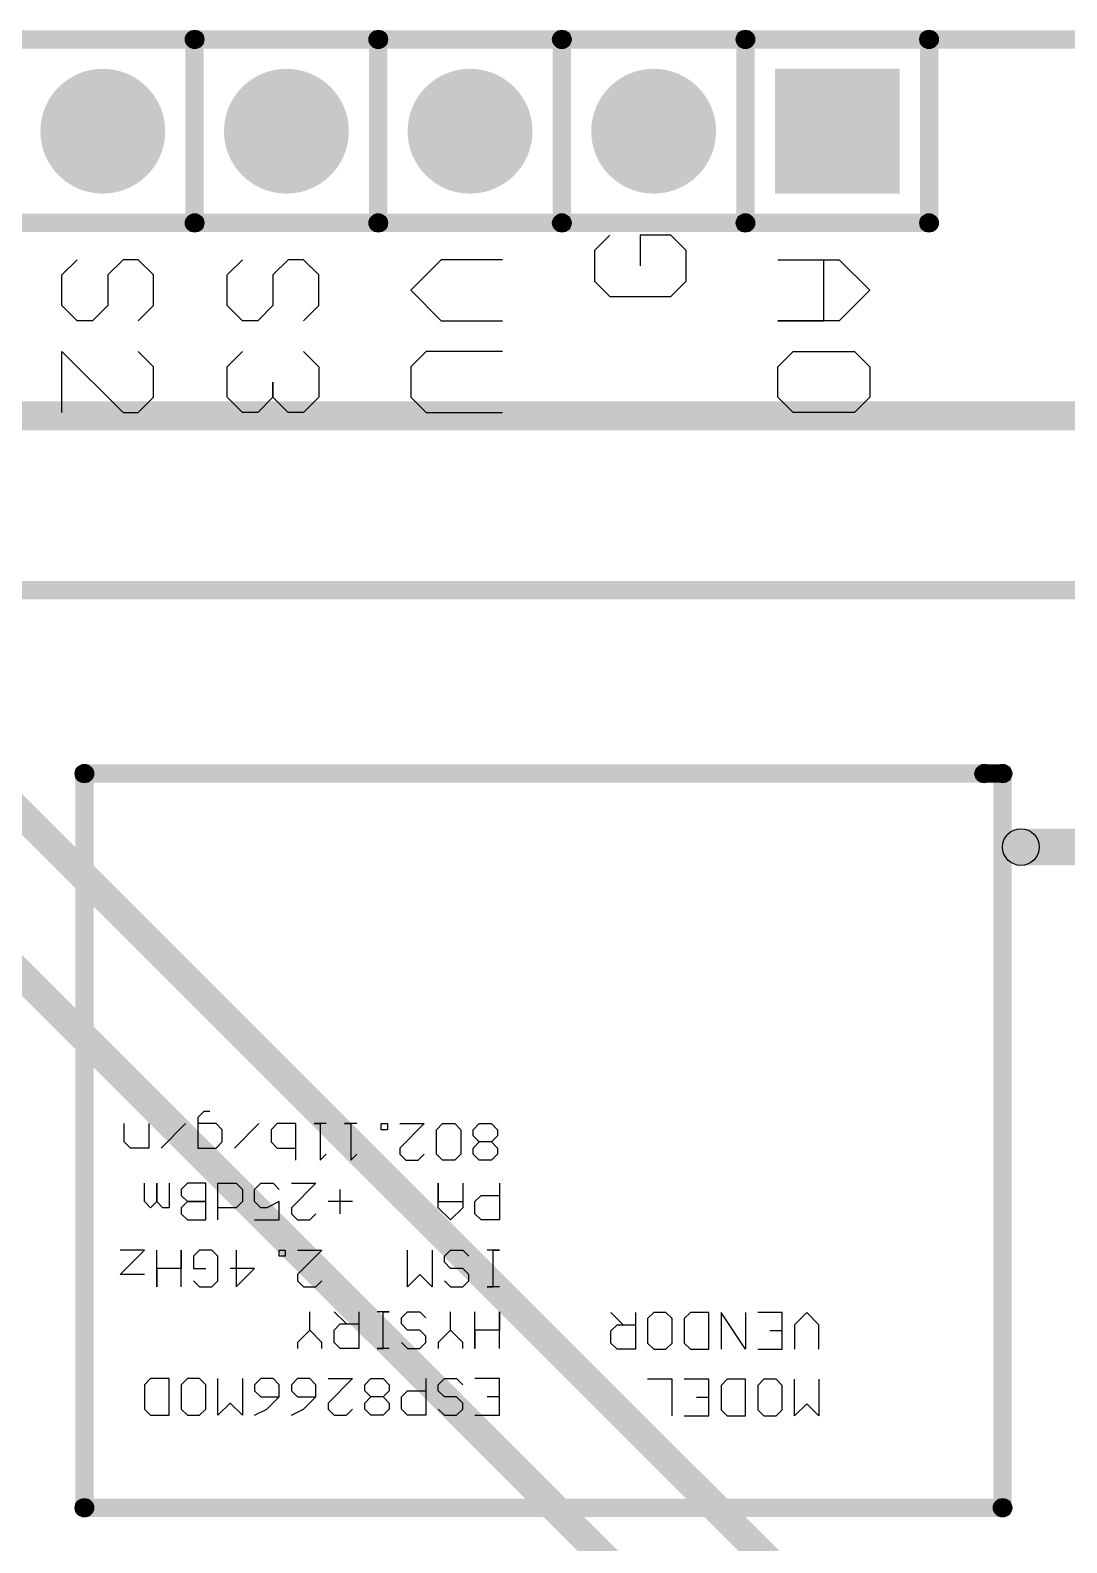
# Model space of a CAD drawing. Header units: millimetres. Extents: x 1.24 to 8.03, y 2.12 to 7.05.
# Drawn here: x 2.868 to 3.433, y 2.654 to 3.478 of the extents above; entities that cross this region are included whole.
import ezdxf

# ---------------------------------------------------------------- set-up
doc = ezdxf.new("R2010")
doc.units = ezdxf.units.MM
doc.header["$MEASUREMENT"] = 0
for name, color, linetype in [('BottomLayer', 5, 'Continuous'), ('BottomSolder', 6, 'Continuous'), ('MultiLayer', 9, 'Continuous'), ('PadHoleLayer', 156, 'Continuous'), ('TopLayer', 1, 'Continuous'), ('TopOverlay', 2, 'Continuous'), ('TopSolder', 216, 'Continuous')]:
    doc.layers.add(name, color=color, linetype=linetype)

# ---------------------------------------------------------------- blocks, each defined once
blk = doc.blocks.new('NODEMCU_V3_LOLIN_3')
at = {"layer": 'BottomLayer'}
blk.add_hatch(color=5, dxfattribs=at).paths.add_polyline_path([(-0.58, 0.73), (-0.52, 0.73), (-0.52, 0.67), (-0.58, 0.67)])
h = blk.add_hatch(color=5, dxfattribs=at)
edge = h.paths.add_edge_path()
edge.add_arc((-0.55, 0.6), 0.03, 0, 360)
h = blk.add_hatch(color=5, dxfattribs=at)
edge = h.paths.add_edge_path()
edge.add_arc((-0.55, 0.5), 0.03, 0, 360)
h = blk.add_hatch(color=5, dxfattribs=at)
edge = h.paths.add_edge_path()
edge.add_arc((-0.55, 0.4), 0.03, 0, 360)
h = blk.add_hatch(color=5, dxfattribs=at)
edge = h.paths.add_edge_path()
edge.add_arc((-0.55, 0.3), 0.03, 0, 360)
at = {"layer": 'BottomSolder'}
blk.add_hatch(color=6, dxfattribs=at).paths.add_polyline_path([(-0.584, 0.734), (-0.516, 0.734), (-0.516, 0.666), (-0.584, 0.666)])
h = blk.add_hatch(color=6, dxfattribs=at)
edge = h.paths.add_edge_path()
edge.add_arc((-0.55, 0.6), 0.034, 0, 360)
h = blk.add_hatch(color=6, dxfattribs=at)
edge = h.paths.add_edge_path()
edge.add_arc((-0.55, 0.5), 0.034, 0, 360)
h = blk.add_hatch(color=6, dxfattribs=at)
edge = h.paths.add_edge_path()
edge.add_arc((-0.55, 0.4), 0.034, 0, 360)
h = blk.add_hatch(color=6, dxfattribs=at)
edge = h.paths.add_edge_path()
edge.add_arc((-0.55, 0.3), 0.034, 0, 360)
at = {"layer": 'MultiLayer'}
blk.add_hatch(color=9, dxfattribs=at).paths.add_polyline_path([(-0.58, 0.73), (-0.52, 0.73), (-0.52, 0.67), (-0.58, 0.67)])
h = blk.add_hatch(color=9, dxfattribs=at)
edge = h.paths.add_edge_path()
edge.add_arc((-0.55, 0.6), 0.03, 0, 360)
h = blk.add_hatch(color=9, dxfattribs=at)
edge = h.paths.add_edge_path()
edge.add_arc((-0.55, 0.5), 0.03, 0, 360)
h = blk.add_hatch(color=9, dxfattribs=at)
edge = h.paths.add_edge_path()
edge.add_arc((-0.55, 0.4), 0.03, 0, 360)
h = blk.add_hatch(color=9, dxfattribs=at)
edge = h.paths.add_edge_path()
edge.add_arc((-0.55, 0.3), 0.03, 0, 360)
at = {"layer": 'PadHoleLayer'}
h = blk.add_hatch(color=156, dxfattribs=at)
edge = h.paths.add_edge_path()
edge.add_arc((-0.55, 0.7), 0.018, 0, 360)
h = blk.add_hatch(color=156, dxfattribs=at)
edge = h.paths.add_edge_path()
edge.add_arc((-0.55, 0.6), 0.018, 0, 360)
h = blk.add_hatch(color=156, dxfattribs=at)
edge = h.paths.add_edge_path()
edge.add_arc((-0.55, 0.5), 0.018, 0, 360)
h = blk.add_hatch(color=156, dxfattribs=at)
edge = h.paths.add_edge_path()
edge.add_arc((-0.55, 0.4), 0.018, 0, 360)
h = blk.add_hatch(color=156, dxfattribs=at)
edge = h.paths.add_edge_path()
edge.add_arc((-0.55, 0.3), 0.018, 0, 360)
at = {"layer": 'TopLayer'}
blk.add_hatch(color=1, dxfattribs=at).paths.add_polyline_path([(-0.58, 0.73), (-0.52, 0.73), (-0.52, 0.67), (-0.58, 0.67)])
h = blk.add_hatch(color=1, dxfattribs=at)
edge = h.paths.add_edge_path()
edge.add_arc((-0.55, 0.6), 0.03, 0, 360)
h = blk.add_hatch(color=1, dxfattribs=at)
edge = h.paths.add_edge_path()
edge.add_arc((-0.55, 0.5), 0.03, 0, 360)
h = blk.add_hatch(color=1, dxfattribs=at)
edge = h.paths.add_edge_path()
edge.add_arc((-0.55, 0.4), 0.03, 0, 360)
h = blk.add_hatch(color=1, dxfattribs=at)
edge = h.paths.add_edge_path()
edge.add_arc((-0.55, 0.3), 0.03, 0, 360)
at = {"layer": 'TopOverlay'}
for points in [[(-0.295, 0.21), (-0.305, 0.21), (-0.305, 1.1), (-0.295, 1.1)], [(-0.595, 0.75), (-0.605, 0.75), (-0.605, 1.03), (-0.595, 1.03)], [(-0.15, 0.8), (-0.17, 0.8), (-0.17, 1), (-0.15, 1)], [(0.2, 0.795), (0.2, 0.785), (-0.2, 0.785), (-0.2, 0.795)], [(-0.195, 0.78), (-0.205, 0.78), (-0.205, 0.79), (-0.195, 0.79)], [(0.205, 0.29), (0.195, 0.29), (0.195, 0.79), (0.205, 0.79)], [(-0.195, 0.29), (-0.205, 0.29), (-0.205, 0.78), (-0.195, 0.78)], [(-0.595, -0.75), (-0.605, -0.75), (-0.605, 0.75), (-0.595, 0.75)], [(-0.5, 0.755), (-0.5, 0.745), (-0.6, 0.745), (-0.6, 0.755)], [(-0.495, -0.75), (-0.505, -0.75), (-0.505, 0.75), (-0.495, 0.75)], [(-0.5, 0.655), (-0.5, 0.645), (-0.6, 0.645), (-0.6, 0.655)], [(-0.5, 0.555), (-0.5, 0.545), (-0.6, 0.545), (-0.6, 0.555)], [(-0.5, 0.455), (-0.5, 0.445), (-0.6, 0.445), (-0.6, 0.455)], [(-0.5, 0.355), (-0.5, 0.345), (-0.6, 0.345), (-0.6, 0.355)], [(0.2, 0.295), (0.2, 0.285), (-0.2, 0.285), (-0.2, 0.295)]]:
    blk.add_hatch(color=2, dxfattribs=at).paths.add_polyline_path(points)
h = blk.add_hatch(color=2, dxfattribs=at)
edge = h.paths.add_edge_path()
edge.add_arc((-0.16, 0.8), 0.01, 0, 360)
h = blk.add_hatch(color=2, dxfattribs=at)
edge = h.paths.add_edge_path()
edge.add_arc((-0.2, 0.79), 0.005, 0, 360)
h = blk.add_hatch(color=2, dxfattribs=at)
edge = h.paths.add_edge_path()
edge.add_arc((-0.2, 0.79), 0.005, 0, 360)
h = blk.add_hatch(color=2, dxfattribs=at)
edge = h.paths.add_edge_path()
edge.add_arc((0.2, 0.79), 0.005, 0, 360)
h = blk.add_hatch(color=2, dxfattribs=at)
edge = h.paths.add_edge_path()
edge.add_arc((0.2, 0.79), 0.005, 0, 360)
h = blk.add_hatch(color=2, dxfattribs=at)
edge = h.paths.add_edge_path()
edge.add_arc((-0.2, 0.78), 0.005, 0, 360)
h = blk.add_hatch(color=2, dxfattribs=at)
edge = h.paths.add_edge_path()
edge.add_arc((-0.2, 0.78), 0.005, 0, 360)
h = blk.add_hatch(color=2, dxfattribs=at)
edge = h.paths.add_edge_path()
edge.add_arc((-0.6, 0.75), 0.005, 0, 360)
h = blk.add_hatch(color=2, dxfattribs=at)
edge = h.paths.add_edge_path()
edge.add_arc((-0.6, 0.75), 0.005, 0, 360)
h = blk.add_hatch(color=2, dxfattribs=at)
edge = h.paths.add_edge_path()
edge.add_arc((-0.6, 0.75), 0.005, 0, 360)
h = blk.add_hatch(color=2, dxfattribs=at)
edge = h.paths.add_edge_path()
edge.add_arc((-0.5, 0.75), 0.005, 0, 360)
h = blk.add_hatch(color=2, dxfattribs=at)
edge = h.paths.add_edge_path()
edge.add_arc((-0.5, 0.75), 0.005, 0, 360)
h = blk.add_hatch(color=2, dxfattribs=at)
edge = h.paths.add_edge_path()
edge.add_arc((-0.6, 0.65), 0.005, 0, 360)
h = blk.add_hatch(color=2, dxfattribs=at)
edge = h.paths.add_edge_path()
edge.add_arc((-0.5, 0.65), 0.005, 0, 360)
h = blk.add_hatch(color=2, dxfattribs=at)
edge = h.paths.add_edge_path()
edge.add_arc((-0.6, 0.55), 0.005, 0, 360)
h = blk.add_hatch(color=2, dxfattribs=at)
edge = h.paths.add_edge_path()
edge.add_arc((-0.5, 0.55), 0.005, 0, 360)
h = blk.add_hatch(color=2, dxfattribs=at)
edge = h.paths.add_edge_path()
edge.add_arc((-0.6, 0.45), 0.005, 0, 360)
h = blk.add_hatch(color=2, dxfattribs=at)
edge = h.paths.add_edge_path()
edge.add_arc((-0.5, 0.45), 0.005, 0, 360)
h = blk.add_hatch(color=2, dxfattribs=at)
edge = h.paths.add_edge_path()
edge.add_arc((-0.6, 0.35), 0.005, 0, 360)
h = blk.add_hatch(color=2, dxfattribs=at)
edge = h.paths.add_edge_path()
edge.add_arc((-0.5, 0.35), 0.005, 0, 360)
h = blk.add_hatch(color=2, dxfattribs=at)
edge = h.paths.add_edge_path()
edge.add_arc((-0.2, 0.29), 0.005, 0, 360)
h = blk.add_hatch(color=2, dxfattribs=at)
edge = h.paths.add_edge_path()
edge.add_arc((-0.2, 0.29), 0.005, 0, 360)
h = blk.add_hatch(color=2, dxfattribs=at)
edge = h.paths.add_edge_path()
edge.add_arc((0.2, 0.29), 0.005, 0, 360)
h = blk.add_hatch(color=2, dxfattribs=at)
edge = h.paths.add_edge_path()
edge.add_arc((0.2, 0.29), 0.005, 0, 360)
at = {"layer": 'TopSolder'}
blk.add_hatch(color=216, dxfattribs=at).paths.add_polyline_path([(-0.584, 0.734), (-0.516, 0.734), (-0.516, 0.666), (-0.584, 0.666)])
h = blk.add_hatch(color=216, dxfattribs=at)
edge = h.paths.add_edge_path()
edge.add_arc((-0.55, 0.6), 0.034, 0, 360)
h = blk.add_hatch(color=216, dxfattribs=at)
edge = h.paths.add_edge_path()
edge.add_arc((-0.55, 0.5), 0.034, 0, 360)
h = blk.add_hatch(color=216, dxfattribs=at)
edge = h.paths.add_edge_path()
edge.add_arc((-0.55, 0.4), 0.034, 0, 360)
h = blk.add_hatch(color=216, dxfattribs=at)
edge = h.paths.add_edge_path()
edge.add_arc((-0.55, 0.3), 0.034, 0, 360)
at = {"layer": 'TopOverlay'}
for p, q in [((-0.48, 0.70102), (-0.46334, 0.71768)), ((-0.46334, 0.71768), (-0.44668, 0.70102)), ((-0.43002, 0.70935), (-0.42169, 0.71768)), ((-0.42169, 0.71768), (-0.40502, 0.71768)), ((-0.40502, 0.71768), (-0.39669, 0.70935)), ((-0.43002, 0.67603), (-0.43002, 0.70935)), ((-0.39669, 0.70935), (-0.39669, 0.67603)), ((-0.48, 0.6677), (-0.48, 0.70102)), ((-0.44668, 0.70102), (-0.44668, 0.6677)), ((-0.44668, 0.69269), (-0.48, 0.69269)), ((-0.44668, 0.6677), (-0.44668, 0.69269)), ((0.10026, 0.69), (0.0936, 0.68334)), ((0.11359, 0.69), (0.10026, 0.69)), ((0.13, 0.69), (0.14999, 0.69)), ((0.14999, 0.69), (0.14333, 0.68334)), ((-0.42169, 0.6677), (-0.43002, 0.67603)), ((-0.39669, 0.67603), (-0.40502, 0.6677)), ((0.0936, 0.68334), (0.10026, 0.67667)), ((0.10026, 0.67667), (0.11359, 0.67667)), ((0.14999, 0.67667), (0.13, 0.67667)), ((0.14333, 0.68334), (0.14999, 0.67667)), ((-0.40502, 0.6677), (-0.42169, 0.6677)), ((0.11359, 0.67001), (0.0936, 0.67001)), ((0.0936, 0.67001), (0.0936, 0.65668)), ((0.1036, 0.67001), (0.1036, 0.66334)), ((0.11359, 0.65668), (0.11359, 0.67001)), ((0.13333, 0.67001), (0.13, 0.66667)), ((0.14666, 0.67001), (0.13333, 0.67001)), ((0.14999, 0.66667), (0.14666, 0.67001)), ((0.13, 0.66667), (0.13, 0.66001)), ((0.13, 0.66001), (0.13333, 0.65668)), ((0.14666, 0.65668), (0.14999, 0.66001)), ((0.14999, 0.66001), (0.14999, 0.66667)), ((0.13333, 0.65668), (0.14666, 0.65668)), ((0.0936, 0.65001), (0.11359, 0.65001)), ((0.11359, 0.65001), (0.0936, 0.63668)), ((0.14999, 0.65001), (0.13, 0.65001)), ((0.13, 0.65001), (0.13, 0.64002)), ((0.14999, 0.64002), (0.14999, 0.65001)), ((0.0936, 0.63668), (0.11359, 0.63668)), ((0.13, 0.64002), (0.13333, 0.63668)), ((0.13333, 0.63668), (0.14666, 0.63668)), ((0.14666, 0.63668), (0.14999, 0.64002)), ((0.11359, 0.63002), (0.0936, 0.63002)), ((0.0936, 0.63002), (0.0936, 0.62002)), ((0.11359, 0.62002), (0.11359, 0.63002)), ((0.14999, 0.63002), (0.13, 0.63002)), ((0.13, 0.63002), (0.13, 0.61669)), ((0.14, 0.63002), (0.14, 0.62335)), ((0.14999, 0.61669), (0.14999, 0.63002)), ((0.0936, 0.62002), (0.09693, 0.61669)), ((0.11026, 0.61669), (0.11359, 0.62002)), ((-0.48499, 0.6177), (-0.49332, 0.60937)), ((-0.46833, 0.6177), (-0.48499, 0.6177)), ((-0.46, 0.60937), (-0.46833, 0.6177)), ((0.09693, 0.61003), (0.0936, 0.60669)), ((0.09693, 0.61669), (0.11026, 0.61669)), ((0.11026, 0.61003), (0.09693, 0.61003)), ((0.11359, 0.60669), (0.11026, 0.61003)), ((0.14999, 0.61003), (0.13, 0.61003)), ((0.13, 0.61003), (0.13, 0.5967)), ((-0.49332, 0.60937), (-0.49332, 0.59271)), ((-0.46, 0.57605), (-0.46, 0.60937)), ((0.0936, 0.60669), (0.0936, 0.60003)), ((0.11359, 0.60003), (0.11359, 0.60669)), ((0.0936, 0.60003), (0.09693, 0.5967)), ((0.09693, 0.5967), (0.11026, 0.5967)), ((0.11026, 0.5967), (0.11359, 0.60003)), ((-0.49332, 0.59271), (-0.47666, 0.59271)), ((0.0936, 0.59003), (0.11359, 0.59003)), ((0.10026, 0.58004), (0.10026, 0.59003)), ((0.11359, 0.59003), (0.11359, 0.58004)), ((0.10026, 0.58337), (0.0936, 0.5767)), ((0.1036, 0.5767), (0.10026, 0.58004)), ((0.11359, 0.58004), (0.11026, 0.5767)), ((-0.49332, 0.57605), (-0.48499, 0.56772)), ((-0.46833, 0.56772), (-0.46, 0.57605)), ((0.11026, 0.5767), (0.1036, 0.5767)), ((-0.48499, 0.56772), (-0.46833, 0.56772)), ((-0.48, 0.51768), (-0.48, 0.48436)), ((-0.44668, 0.48436), (-0.44668, 0.51768)), ((-0.43002, 0.51768), (-0.43002, 0.47603)), ((-0.39669, 0.47603), (-0.39669, 0.51768)), ((-0.0093, 0.51167), (-0.00597, 0.515)), ((-0.0093, 0.505), (-0.0093, 0.51167)), ((-0.00597, 0.515), (-0.00264, 0.515)), ((-0.00264, 0.515), (0.0007, 0.51167)), ((0.0007, 0.51167), (0.00403, 0.515)), ((0.0007, 0.51167), (0.0007, 0.505)), ((0.00403, 0.515), (0.00736, 0.515)), ((0.00736, 0.515), (0.01069, 0.51167)), ((0.01069, 0.51167), (0.01069, 0.505)), ((0.0232, 0.516), (0.04319, 0.516)), ((0.02986, 0.506), (0.02986, 0.516)), ((0.04319, 0.516), (0.04319, 0.506)), ((0.0596, 0.51267), (0.0596, 0.516)), ((0.0596, 0.516), (0.0596, 0.50934)), ((0.07959, 0.51267), (0.0596, 0.51267)), ((0.07959, 0.516), (0.07959, 0.50934)), ((0.07959, 0.50934), (0.07959, 0.51267)), ((0.11319, 0.516), (0.0932, 0.516)), ((0.0932, 0.516), (0.1032, 0.516)), ((0.1032, 0.516), (0.1032, 0.50267)), ((0.14959, 0.516), (0.1296, 0.516)), ((0.1296, 0.516), (0.1296, 0.50267)), ((0.1396, 0.516), (0.1396, 0.50934)), ((0.14959, 0.50267), (0.14959, 0.516)), ((-0.00597, 0.50167), (-0.0093, 0.505)), ((0.0007, 0.505), (-0.00264, 0.50167)), ((0.00403, 0.50167), (0.0007, 0.505)), ((0.01069, 0.505), (0.00736, 0.50167)), ((0.0332, 0.50267), (0.02986, 0.506)), ((0.04319, 0.506), (0.03986, 0.50267)), ((-0.0093, 0.49167), (-0.00597, 0.49501)), ((-0.00264, 0.50167), (-0.00597, 0.50167)), ((-0.00597, 0.49501), (0.00736, 0.49501)), ((0.00736, 0.50167), (0.00403, 0.50167)), ((0.00736, 0.49501), (0.01069, 0.49167)), ((0.0232, 0.49601), (0.03653, 0.49601)), ((0.03986, 0.50267), (0.0332, 0.50267)), ((0.0332, 0.48268), (0.0332, 0.49601)), ((0.03653, 0.49601), (0.04319, 0.48934)), ((0.0596, 0.49601), (0.06293, 0.49934)), ((0.0596, 0.48934), (0.0596, 0.49601)), ((0.07293, 0.49934), (0.0696, 0.49601)), ((0.0696, 0.49601), (0.0696, 0.48934)), ((0.07626, 0.49934), (0.07293, 0.49934)), ((0.07959, 0.49601), (0.07626, 0.49934)), ((0.07959, 0.48934), (0.07959, 0.49601)), ((0.11319, 0.50267), (0.0932, 0.50267)), ((0.1032, 0.50267), (0.11319, 0.50267)), ((0.10986, 0.49601), (0.1032, 0.48934)), ((0.11319, 0.49601), (0.10986, 0.49601)), ((0.1296, 0.49267), (0.13293, 0.49601)), ((0.14293, 0.49601), (0.1396, 0.49267)), ((0.14626, 0.49601), (0.14293, 0.49601)), ((0.14959, 0.49267), (0.14626, 0.49601)), ((-0.0093, 0.48501), (-0.0093, 0.49167)), ((0.01069, 0.49167), (0.01069, 0.48501)), ((0.04319, 0.48934), (0.03653, 0.48268)), ((0.06293, 0.48601), (0.0596, 0.48934)), ((0.0696, 0.48934), (0.06626, 0.48601)), ((0.07626, 0.48601), (0.07959, 0.48934)), ((0.1032, 0.48934), (0.0932, 0.48934)), ((0.1032, 0.48934), (0.10986, 0.48268)), ((0.1296, 0.48601), (0.1296, 0.49267)), ((0.1396, 0.49267), (0.1396, 0.48601)), ((0.14959, 0.48601), (0.14959, 0.49267)), ((-0.48, 0.48436), (-0.46334, 0.4677)), ((-0.46334, 0.4677), (-0.44668, 0.48436)), ((-0.00597, 0.48168), (-0.0093, 0.48501)), ((0.00736, 0.48168), (-0.00597, 0.48168)), ((0.01069, 0.48501), (0.00736, 0.48168)), ((0.03653, 0.48268), (0.0232, 0.48268)), ((0.0232, 0.48268), (0.0332, 0.48268)), ((0.0596, 0.47935), (0.07959, 0.47935)), ((0.06626, 0.48601), (0.06293, 0.48601)), ((0.07959, 0.47935), (0.07293, 0.47268)), ((0.10986, 0.48268), (0.11319, 0.48268)), ((0.13293, 0.48268), (0.1296, 0.48601)), ((0.13626, 0.48268), (0.13293, 0.48268)), ((0.1396, 0.48601), (0.13626, 0.48268)), ((0.14626, 0.48268), (0.14959, 0.48601)), ((-0.43002, 0.47603), (-0.42169, 0.4677)), ((-0.40502, 0.4677), (-0.39669, 0.47603)), ((-0.0093, 0.46168), (-0.0093, 0.47501)), ((-0.0093, 0.47501), (0.00403, 0.46168)), ((0.01069, 0.47168), (0.00736, 0.47501)), ((0.01069, 0.46502), (0.01069, 0.47168)), ((0.07293, 0.47268), (0.07959, 0.46602)), ((0.0932, 0.47268), (0.09653, 0.47601)), ((0.0932, 0.46602), (0.0932, 0.47268)), ((0.10653, 0.47601), (0.1032, 0.47268)), ((0.1032, 0.47268), (0.1032, 0.46602)), ((0.10986, 0.47601), (0.10653, 0.47601)), ((0.11319, 0.47268), (0.10986, 0.47601)), ((0.11319, 0.46602), (0.11319, 0.47268)), ((0.1296, 0.47601), (0.14959, 0.47601)), ((0.13626, 0.46602), (0.13626, 0.47601)), ((0.14959, 0.47601), (0.14959, 0.46602)), ((-0.42169, 0.4677), (-0.40502, 0.4677)), ((0.00403, 0.46168), (0.00736, 0.46168)), ((0.00736, 0.46168), (0.01069, 0.46502)), ((0.07959, 0.46602), (0.0596, 0.46602)), ((0.09653, 0.46268), (0.0932, 0.46602)), ((0.09986, 0.46268), (0.09653, 0.46268)), ((0.1032, 0.46602), (0.09986, 0.46268)), ((0.10986, 0.46268), (0.11319, 0.46602)), ((0.1396, 0.46268), (0.13626, 0.46602)), ((0.14626, 0.46268), (0.1396, 0.46268)), ((0.14959, 0.46602), (0.14626, 0.46268)), ((-0.0093, 0.45502), (-0.00597, 0.45502)), ((-0.0093, 0.45169), (-0.0093, 0.45502)), ((-0.00597, 0.45502), (-0.00597, 0.45169)), ((0.0932, 0.45269), (0.0932, 0.45602)), ((0.0932, 0.45602), (0.0932, 0.44936)), ((0.11319, 0.45602), (0.11319, 0.44936)), ((0.1296, 0.45269), (0.13293, 0.45602)), ((0.13293, 0.45602), (0.13626, 0.45602)), ((0.13626, 0.45602), (0.1396, 0.45269)), ((0.1396, 0.45269), (0.14293, 0.45602)), ((0.14293, 0.45602), (0.14626, 0.45602)), ((0.14626, 0.45602), (0.14959, 0.45269)), ((-0.00597, 0.45169), (-0.0093, 0.45169)), ((0.11319, 0.45269), (0.0932, 0.45269)), ((0.11319, 0.44936), (0.11319, 0.45269)), ((0.1296, 0.44602), (0.1296, 0.45269)), ((0.13293, 0.44269), (0.1296, 0.44602)), ((0.1396, 0.44602), (0.13626, 0.44269)), ((0.1396, 0.45269), (0.1396, 0.44602)), ((0.14293, 0.44269), (0.1396, 0.44602)), ((0.14959, 0.44602), (0.14626, 0.44269)), ((0.14959, 0.45269), (0.14959, 0.44602)), ((-0.0093, 0.43836), (-0.0093, 0.43169)), ((0.01069, 0.43503), (0.00736, 0.43836)), ((0.0932, 0.43936), (0.11319, 0.43936)), ((0.09986, 0.42936), (0.09986, 0.43936)), ((0.11319, 0.43936), (0.11319, 0.42936)), ((0.13626, 0.44269), (0.13293, 0.44269)), ((0.14626, 0.44269), (0.14293, 0.44269)), ((-0.0093, 0.43169), (-0.0093, 0.43503)), ((-0.0093, 0.43503), (0.01069, 0.43503)), ((0.03986, 0.42936), (0.02653, 0.42936)), ((0.0332, 0.43603), (0.0332, 0.4227)), ((0.09986, 0.43269), (0.0932, 0.42603)), ((0.1032, 0.42603), (0.09986, 0.42936)), ((0.11319, 0.42936), (0.10986, 0.42603)), ((0.1296, 0.4227), (0.1296, 0.43603)), ((0.1296, 0.43603), (0.14293, 0.4227)), ((0.14959, 0.43269), (0.14626, 0.43603)), ((0.14959, 0.42603), (0.14959, 0.43269)), ((-0.0093, 0.4217), (-0.0093, 0.41503)), ((0.01069, 0.41836), (0.00736, 0.4217)), ((0.10986, 0.42603), (0.1032, 0.42603)), ((0.14293, 0.4227), (0.14626, 0.4227)), ((0.14626, 0.4227), (0.14959, 0.42603)), ((-0.47167, 0.41768), (-0.48, 0.40935)), ((-0.45501, 0.41768), (-0.47167, 0.41768)), ((-0.44668, 0.40935), (-0.45501, 0.41768)), ((-0.43002, 0.40935), (-0.42169, 0.41768)), ((-0.42169, 0.41768), (-0.40502, 0.41768)), ((-0.40502, 0.41768), (-0.39669, 0.40935)), ((-0.0093, 0.41503), (-0.0093, 0.41836)), ((-0.0093, 0.41836), (0.01069, 0.41836)), ((0.0232, 0.4027), (0.0232, 0.41603)), ((0.0232, 0.41603), (0.03653, 0.4027)), ((0.04319, 0.4127), (0.03986, 0.41603)), ((0.04319, 0.40604), (0.04319, 0.4127)), ((0.0596, 0.40604), (0.0596, 0.41936)), ((0.0596, 0.41936), (0.07293, 0.40604)), ((0.07959, 0.41603), (0.07626, 0.41936)), ((0.07959, 0.40937), (0.07959, 0.41603)), ((0.1032, 0.4127), (0.0932, 0.4127)), ((0.10986, 0.41936), (0.1032, 0.4127)), ((0.1032, 0.4127), (0.10986, 0.40604)), ((0.11319, 0.41936), (0.10986, 0.41936)), ((0.13293, 0.41603), (0.1296, 0.4127)), ((0.1296, 0.4127), (0.1296, 0.40604)), ((0.1396, 0.41603), (0.13293, 0.41603)), ((0.14626, 0.40937), (0.1396, 0.41603)), ((0.1396, 0.40604), (0.1396, 0.41603)), ((-0.48, 0.40935), (-0.48, 0.40102)), ((-0.39669, 0.40935), (-0.39669, 0.40102)), ((0.01069, 0.40504), (-0.0093, 0.40504)), ((-0.0093, 0.40504), (-0.0093, 0.39504)), ((0.00403, 0.39504), (0.00403, 0.40504)), ((0.03986, 0.4027), (0.04319, 0.40604)), ((0.07293, 0.40604), (0.07626, 0.40604)), ((0.07626, 0.40604), (0.07959, 0.40937)), ((0.10986, 0.40604), (0.11319, 0.40604)), ((0.1296, 0.40604), (0.13293, 0.4027)), ((0.13626, 0.4027), (0.1396, 0.40604)), ((0.14959, 0.4027), (0.14626, 0.40937)), ((-0.48, 0.40102), (-0.47167, 0.39269)), ((-0.39669, 0.40102), (-0.40502, 0.39269)), ((0.0232, 0.39271), (0.02653, 0.39604)), ((0.04319, 0.39604), (0.0332, 0.39604)), ((0.0332, 0.39604), (0.03653, 0.38937)), ((0.03653, 0.4027), (0.03986, 0.4027)), ((0.04319, 0.38271), (0.04319, 0.39604)), ((0.0596, 0.39937), (0.06293, 0.39937)), ((0.0596, 0.39604), (0.0596, 0.39937)), ((0.06293, 0.39604), (0.0596, 0.39604)), ((0.06293, 0.39937), (0.06293, 0.39604)), ((0.13293, 0.39604), (0.1296, 0.39271)), ((0.13293, 0.4027), (0.13626, 0.4027)), ((0.1396, 0.39604), (0.13293, 0.39604)), ((0.14626, 0.38937), (0.1396, 0.39604)), ((0.1396, 0.38604), (0.1396, 0.39604)), ((-0.47167, 0.39269), (-0.45501, 0.39269)), ((-0.45501, 0.39269), (-0.44668, 0.38436)), ((-0.40502, 0.39269), (-0.41335, 0.39269)), ((-0.41335, 0.39269), (-0.40502, 0.39269)), ((-0.40502, 0.39269), (-0.39669, 0.38436)), ((-0.0093, 0.39504), (-0.00597, 0.39171)), ((-0.00597, 0.39171), (-0.00264, 0.39171)), ((-0.00264, 0.39171), (0.0007, 0.39171)), ((0.0007, 0.39171), (0.00403, 0.39504)), ((0.0232, 0.38604), (0.0232, 0.39271)), ((0.03653, 0.38937), (0.03653, 0.38604)), ((0.1296, 0.39271), (0.1296, 0.38604)), ((0.14959, 0.38271), (0.14626, 0.38937)), ((-0.44668, 0.38436), (-0.44668, 0.37603)), ((-0.39669, 0.38436), (-0.39669, 0.37603)), ((-0.0093, 0.38504), (0.00403, 0.37171)), ((0.02653, 0.38271), (0.0232, 0.38604)), ((0.0332, 0.38271), (0.02653, 0.38271)), ((0.03653, 0.38604), (0.0332, 0.38271)), ((0.07959, 0.37271), (0.0696, 0.38271)), ((0.0696, 0.38271), (0.0696, 0.36938)), ((0.1296, 0.38604), (0.13293, 0.38271)), ((0.13293, 0.38271), (0.13626, 0.38271)), ((0.13626, 0.38271), (0.1396, 0.38604)), ((-0.47167, 0.3677), (-0.48, 0.37603)), ((-0.44668, 0.37603), (-0.45501, 0.3677)), ((-0.42169, 0.3677), (-0.43002, 0.37603)), ((-0.39669, 0.37603), (-0.40502, 0.3677)), ((0.0232, 0.37271), (0.02653, 0.37605)), ((0.0232, 0.36272), (0.0232, 0.37271)), ((0.02653, 0.37605), (0.0332, 0.37605)), ((0.0332, 0.37605), (0.03653, 0.37271)), ((0.03653, 0.37271), (0.03653, 0.36272)), ((0.0596, 0.37271), (0.07959, 0.37271)), ((0.1296, 0.37605), (0.14959, 0.37605)), ((0.14959, 0.37605), (0.14293, 0.36938)), ((-0.45501, 0.3677), (-0.47167, 0.3677)), ((-0.40502, 0.3677), (-0.42169, 0.3677)), ((-0.00597, 0.36505), (-0.0093, 0.36172)), ((0.0007, 0.36505), (-0.00597, 0.36505)), ((0.00403, 0.36172), (0.0007, 0.36505)), ((0.04319, 0.36272), (0.0232, 0.36272)), ((0.06293, 0.36272), (0.0596, 0.35938)), ((0.07626, 0.36272), (0.06293, 0.36272)), ((0.07959, 0.35938), (0.07626, 0.36272)), ((0.14959, 0.36272), (0.1296, 0.36272)), ((0.14293, 0.36938), (0.14959, 0.36272)), ((-0.01596, 0.35838), (-0.01596, 0.35505)), ((-0.01596, 0.35505), (-0.01263, 0.35172)), ((-0.0093, 0.36172), (-0.0093, 0.35172)), ((0.00403, 0.35172), (0.00403, 0.36172)), ((0.04319, 0.35605), (0.0232, 0.35605)), ((0.0232, 0.35605), (0.0232, 0.34606)), ((0.0332, 0.34606), (0.0332, 0.35605)), ((0.0332, 0.35605), (0.0332, 0.34606)), ((0.04319, 0.34606), (0.04319, 0.35605)), ((0.0596, 0.35938), (0.0596, 0.35272)), ((0.0696, 0.34939), (0.0696, 0.35605)), ((0.07959, 0.35272), (0.07959, 0.35938)), ((0.13293, 0.35605), (0.1296, 0.35272)), ((0.14626, 0.35605), (0.13293, 0.35605)), ((0.14959, 0.35272), (0.14626, 0.35605)), ((-0.01263, 0.35172), (0.00403, 0.35172)), ((0.0596, 0.35272), (0.06293, 0.34939)), ((0.06293, 0.34939), (0.0696, 0.34939)), ((0.07626, 0.34939), (0.07959, 0.35272)), ((0.1296, 0.35272), (0.1296, 0.34606)), ((0.14959, 0.34606), (0.14959, 0.35272)), ((-0.0093, 0.34506), (0.00403, 0.33173)), ((0.0232, 0.34606), (0.02653, 0.34272)), ((0.02653, 0.34272), (0.02986, 0.34272)), ((0.02986, 0.34272), (0.0332, 0.34606)), ((0.0332, 0.34606), (0.03653, 0.34272)), ((0.03653, 0.34272), (0.03986, 0.34272)), ((0.03986, 0.34272), (0.04319, 0.34606)), ((0.07959, 0.34272), (0.0596, 0.34272)), ((0.0596, 0.34272), (0.0696, 0.34272)), ((0.0696, 0.34272), (0.0696, 0.32939)), ((0.1296, 0.34606), (0.13293, 0.34272)), ((0.13293, 0.34272), (0.14626, 0.34272)), ((0.14626, 0.34272), (0.14959, 0.34606)), ((0.0232, 0.33606), (0.03653, 0.33606)), ((0.03653, 0.33273), (0.0332, 0.32939)), ((0.03653, 0.33606), (0.03653, 0.33273)), ((0.14959, 0.33606), (0.1296, 0.33606)), ((0.1296, 0.33606), (0.1296, 0.32606)), ((0.14959, 0.32606), (0.14959, 0.33606)), ((-0.47167, 0.32768), (-0.48, 0.31935)), ((-0.45501, 0.32768), (-0.47167, 0.32768)), ((-0.44668, 0.31935), (-0.45501, 0.32768)), ((-0.42169, 0.32768), (-0.43002, 0.31935)), ((-0.40502, 0.32768), (-0.42169, 0.32768)), ((-0.39669, 0.31935), (-0.40502, 0.32768)), ((-0.0093, 0.32506), (0.00403, 0.32506)), ((0.00403, 0.32506), (0.00403, 0.31506)), ((0.0332, 0.32939), (0.0232, 0.32939)), ((0.0232, 0.32939), (0.0332, 0.32939)), ((0.0332, 0.32273), (0.0232, 0.32273)), ((0.0332, 0.32939), (0.03653, 0.32606)), ((0.03653, 0.32606), (0.0332, 0.32273)), ((0.07959, 0.32939), (0.0596, 0.32939)), ((0.07293, 0.3094), (0.0596, 0.32273)), ((0.0596, 0.32273), (0.0596, 0.3094)), ((0.0696, 0.32939), (0.07959, 0.32939)), ((0.07293, 0.32273), (0.07293, 0.3094)), ((0.1296, 0.32606), (0.13293, 0.32273)), ((0.13293, 0.32273), (0.14626, 0.32273)), ((0.14626, 0.32273), (0.14959, 0.32606)), ((-0.48, 0.31935), (-0.48, 0.31102)), ((-0.39669, 0.31102), (-0.39669, 0.31935)), ((0.00403, 0.31506), (0.0007, 0.31173)), ((-0.48, 0.31102), (-0.47167, 0.30269)), ((-0.43002, 0.2777), (-0.39669, 0.31102)), ((0.0007, 0.31173), (-0.0093, 0.31173)), ((-0.47167, 0.30269), (-0.45501, 0.30269)), ((-0.45501, 0.30269), (-0.44668, 0.29436)), ((-0.44668, 0.29436), (-0.44668, 0.28603)), ((-0.47167, 0.2777), (-0.48, 0.28603)), ((-0.44668, 0.28603), (-0.45501, 0.2777)), ((-0.45501, 0.2777), (-0.47167, 0.2777)), ((-0.39669, 0.2777), (-0.43002, 0.2777))]:
    blk.add_line(p, q, dxfattribs=at)
for centre, radius in [((-0.16, 0.8), 0.01), ((-0.2, 0.79), 0.005), ((-0.2, 0.79), 0.005), ((0.2, 0.79), 0.005), ((0.2, 0.79), 0.005), ((-0.2, 0.78), 0.005), ((-0.2, 0.78), 0.005), ((-0.6, 0.75), 0.005), ((-0.6, 0.75), 0.005), ((-0.6, 0.75), 0.005), ((-0.5, 0.75), 0.005), ((-0.5, 0.75), 0.005), ((-0.6, 0.65), 0.005), ((-0.5, 0.65), 0.005), ((-0.6, 0.55), 0.005), ((-0.5, 0.55), 0.005), ((-0.6, 0.45), 0.005), ((-0.5, 0.45), 0.005), ((-0.6, 0.35), 0.005), ((-0.5, 0.35), 0.005), ((-0.2, 0.29), 0.005), ((-0.2, 0.29), 0.005), ((0.2, 0.29), 0.005), ((0.2, 0.29), 0.005)]:
    blk.add_circle(centre, radius, dxfattribs=at)

msp = doc.modelspace()

# ---------------------------------------------------------------- hatches: boundary and pattern name
at = {"layer": 'BottomLayer'}
for points in [[(2.6412, 3.26215), (2.65234, 3.27328), (3.59722, 2.3284), (3.58608, 2.31727)], [(2.64677, 3.25984), (2.64677, 3.27559), (4.29764, 3.27559), (4.29764, 3.25984)], [(2.63223, 3.18341), (2.64336, 3.19454), (3.58824, 2.24966), (3.57711, 2.23853)]]:
    msp.add_hatch(color=5, dxfattribs=at).paths.add_polyline_path(points)

# ---------------------------------------------------------------- block references
at = {"rotation": 270}
msp.add_blockref('NODEMCU_V3_LOLIN_3', (2.60787, 2.87283), dxfattribs=at)

doc.saveas('drawing.dxf')
